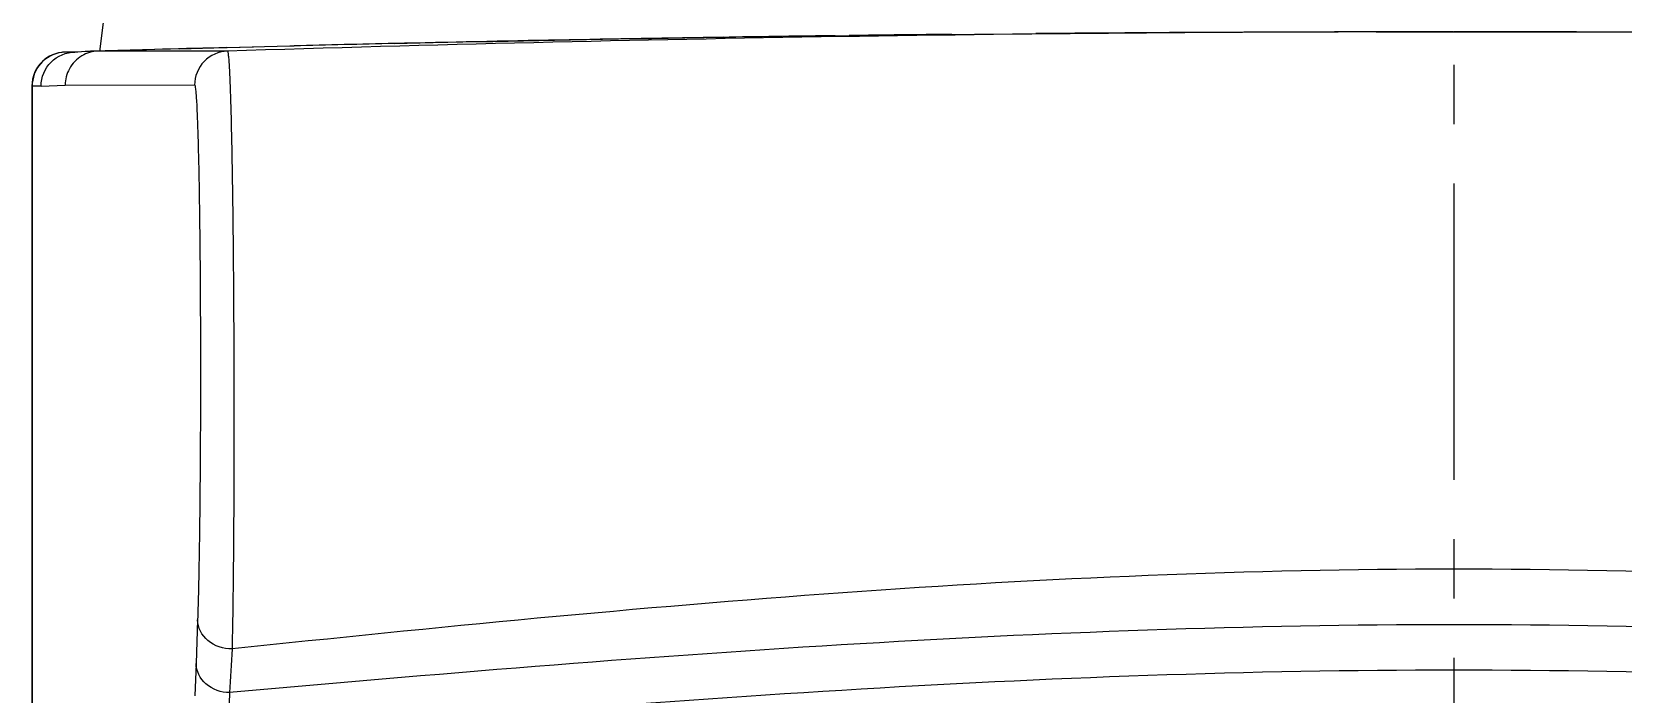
# Model space of a CAD drawing. Extents: x -4009 to -3415, y -5222 to -4802.
# Drawn here: x -3607.93 to -3584.43, y -4935.42 to -4925.64 of the extents above; entities that cross this region are included whole.
import ezdxf

# ---------------------------------------------------------------- set-up
doc = ezdxf.new("R2010")
doc.units = 0
doc.header["$LTSCALE"] = 7
doc.linetypes.add('CENTER', pattern=[2, 1.25, -0.25, 0.25, -0.25])
doc.layers.get('0').update_dxf_attribs({"color": 2, "linetype": 'CONTINUOUS'})
doc.layers.add('CL', color=1, linetype='CENTER')

# ---------------------------------------------------------------- blocks, each defined once
blk = doc.blocks.new('*U1')
at = {"layer": 'CL', "color": 0, "ltscale": 0.5, "transparency": 16777216}
blk.add_line((0, 100.311), (0, -70.927), dxfattribs=at)

msp = doc.modelspace()

# ---------------------------------------------------------------- linework, layer by layer
at = {"color": 7, "linetype": 'Continuous'}
for p, q in [((-3598.29383, -4925.72978), (-3597.71892, -4925.72086)), ((-3597.71917, -4925.72084), (-3597.63676, -4925.7196)), ((-3596.06952, -4925.69797), (-3595.86381, -4925.6954)), ((-3594.34803, -4925.67838), (-3594.01269, -4925.67505)), ((-3594.01269, -4925.67505), (-3593.35617, -4925.669)), ((-3593.35617, -4925.669), (-3593.10684, -4925.66686)), ((-3591.13626, -4925.65275), (-3593.10686, -4925.66663)), ((-3589.9995, -4925.64719), (-3591.13626, -4925.65275)), ((-3589.0008, -4925.64375), (-3589.9995, -4925.64719)), ((-3588.08326, -4925.64178), (-3589.0008, -4925.64375)), ((-3588.08326, -4925.64178), (-3587.34759, -4925.64103)), ((-3585.7646, -4925.64183), (-3585.05782, -4925.64329)), ((-3607.29826, -4925.9409), (-3607.435, -4925.9409)), ((-3607.29779, -4925.9409), (-3607.30387, -4925.94096)), ((-3607.29332, -4925.94088), (-3607.29825, -4925.9409)), ((-3607.29178, -4925.94083), (-3607.29397, -4925.94087)), ((-3607.28941, -4925.94078), (-3607.29178, -4925.94083)), ((-3607.28673, -4925.9407), (-3607.28941, -4925.94078)), ((-3607.28372, -4925.9406), (-3607.28673, -4925.9407)), ((-3607.28039, -4925.94048), (-3607.28372, -4925.9406)), ((-3607.27544, -4925.94027), (-3607.28039, -4925.94048)), ((-3607.26986, -4925.94001), (-3607.27544, -4925.94027)), ((-3607.26362, -4925.93969), (-3607.26986, -4925.94001)), ((-3607.25476, -4925.93919), (-3607.26362, -4925.93969)), ((-3607.14839, -4925.93241), (-3607.25476, -4925.93919)), ((-3607.12731, -4925.93122), (-3607.14839, -4925.93241)), ((-3607.10947, -4925.93029), (-3607.12731, -4925.93122)), ((-3607.08951, -4925.92935), (-3607.10947, -4925.93029)), ((-3607.067, -4925.92843), (-3607.08951, -4925.92935)), ((-3607.0503, -4925.92784), (-3607.067, -4925.92843)), ((-3607.02846, -4925.9272), (-3607.0314, -4925.92728)), ((-3606.95697, -4925.9263), (-3607.02846, -4925.9272)), ((-3607.00676, -4925.92673), (-3607.02845, -4925.9272)), ((-3606.27194, -4925.92521), (-3606.98263, -4925.92641)), ((-3605.04731, -4925.92546), (-3606.72318, -4925.9259)), ((-3605.63553, -4925.92485), (-3606.27194, -4925.92521)), ((-3605.748, -4925.89186), (-3605.24798, -4925.87841)), ((-3605.04771, -4925.92547), (-3605.63553, -4925.92485)), ((-3605.24798, -4925.87841), (-3604.66119, -4925.86304)), ((-3605.05507, -4925.87338), (-3604.12654, -4925.84947)), ((-3604.12654, -4925.84947), (-3604.062, -4925.84786)), ((-3604.1264, -4925.84948), (-3604.062, -4925.84786)), ((-3607.935, -4926.4409), (-3607.935, -5045.9409))]:
    msp.add_line(p, q, dxfattribs=at)
at = {"color": 8, "linetype": 'Continuous', "true_color": 0x787878}
for p, q in [((-3607.79815, -4926.4409), (-3607.935, -4926.4409)), ((-3607.93061, -4926.4409), (-3607.93061, -4965.9409)), ((-3607.79815, -4926.4409), (-3607.44202, -4926.42607)), ((-3607.44202, -4926.42607), (-3605.5319, -4926.42523)), ((-3605.4871, -4934.32202), (-3605.5093, -4934.96525)), ((-3605.5093, -4934.96525), (-3605.52603, -4935.4409))]:
    msp.add_line(p, q, dxfattribs=at)
at = {"color": 7, "linetype": 'Continuous'}
for points in [[(-3606.48192, -4923.21456), (-3606.65601, -4924.04404), (-3606.82065, -4925.03207), (-3606.93353, -4925.92925)], [(-3602.58233, -4925.81265), (-3602.00699, -4925.79984), (-3601.57101, -4925.79049), (-3601.12744, -4925.78129), (-3600.67479, -4925.77222), (-3600.21423, -4925.76333), (-3599.74631, -4925.75463), (-3599.27052, -4925.74613), (-3598.78638, -4925.73784), (-3598.29383, -4925.72978)], [(-3587.34759, -4925.64103), (-3586.49903, -4925.64103), (-3585.7646, -4925.64183)], [(-3607.28352, -4925.94075), (-3607.29525, -4925.94088), (-3607.29518, -4925.94088), (-3607.29491, -4925.94089)], [(-3605.748, -4925.89186), (-3607.0319, -4925.92729), (-3607.0503, -4925.92784)]]:
    msp.add_lwpolyline(points, dxfattribs=at)
for centre, radius, start, end in [((-3586.93522, -5502.24658), 576.60566, 90.00101597, 91.80008661), ((-3587.8735, -5574.70886), 649.06291, 91.29852135, 91.42918145), ((-3587.97123, -5571.04971), 645.40249, 90.8654094, 91.29720926), ((-3587.73908, -5586.08882), 660.44339, 90.72271396, 90.85869063), ((-3587.28612, -5621.88684), 696.24428, 90.58115303, 90.70589865), ((-3586.92907, -5660.74896), 735.10806, 90.00322801, 90.48151345), ((-3586.93734, -5656.83142), 731.19051, 89.85809694, 89.99981606), ((-3586.93477, -5502.24664), 576.60572, 88.19991349, 89.99958201), ((-3586.95183, -5663.45918), 737.81829, 89.72166601, 89.85291347), ((-3607.435, -4926.4409), 0.5, 90, 180), ((-3586.74853, -5617.93407), 692.30278, 91.51524704, 91.67267242)]:
    msp.add_arc(centre, radius, start, end, dxfattribs=at)
at = {"color": 8, "linetype": 'Continuous', "true_color": 0x787878}
for centre, radius, start, end in [((-3607.4305, -4926.43805), 0.49714, 90.024814, 97.565949), ((-3606.94185, -4926.42596), 0.49989, 91.733104, 120.669968), ((-3558.24912, -4937.6792), 46.82128, 176.41457, 177.205373), ((-3553.69029, -4937.86282), 51.38364, 177.248754, 177.724785)]:
    msp.add_arc(centre, radius, start, end, dxfattribs=at)
for points, knots in [([(-3607.49596, -4925.94523), (-3607.61235, -4925.96066), (-3607.84169, -4926.08046), (-3607.93061, -4926.32351), (-3607.93061, -4926.4409)], [0, 0, 0, 0, 0.50006, 1, 1, 1, 1]), ([(-3607.79815, -4926.4409), (-3607.79815, -4926.31334), (-3607.69153, -4926.0476), (-3607.4258, -4925.9409), (-3607.29826, -4925.9409)], [0, 0, 0, 0, 0.50003661, 1, 1, 1, 1]), ([(-3607.19684, -4925.99599), (-3607.27282, -4926.04114), (-3607.39848, -4926.17037), (-3607.44202, -4926.34375), (-3607.44202, -4926.42607)], [0, 0, 0, 0, 0.51772106, 1, 1, 1, 1]), ([(-3605.04731, -4925.92546), (-3605.17259, -4925.9293), (-3605.43002, -4926.0399), (-3605.53211, -4926.30076), (-3605.5319, -4926.42605)], [0, 0, 0, 0, 0.50009335, 1, 1, 1, 1]), ([(-3605.04771, -4925.92547), (-3605.04195, -4925.92551), (-3605.03974, -4925.95691), (-3605.03096, -4925.99467), (-3605.02587, -4926.07764), (-3605.01853, -4926.18319), (-3605.01213, -4926.32148), (-3605.00263, -4926.56083), (-3604.99211, -4926.9266), (-3604.98106, -4927.43675), (-3604.9714, -4928.03237), (-3604.96329, -4928.69767), (-3604.95474, -4929.67264), (-3604.94947, -4930.92515), (-3604.95099, -4932.37601), (-3604.95966, -4933.64848), (-3604.97082, -4934.41967), (-3604.97876, -4934.75115)], [0, 0, 0, 0, 0.00195774, 0.00733772, 0.01618052, 0.02844362, 0.0440523, 0.06292553, 0.10997127, 0.16829159, 0.2363443, 0.31236431, 0.39436691, 0.56763039, 0.73794504, 0.88733745, 1, 1, 1, 1]), ([(-3605.5319, -4926.42524), (-3605.52656, -4926.42525), (-3605.52346, -4926.45354), (-3605.51563, -4926.48818), (-3605.51018, -4926.56283), (-3605.50323, -4926.65772), (-3605.49696, -4926.78141), (-3605.48786, -4926.99507), (-3605.47788, -4927.3221), (-3605.46778, -4927.77898), (-3605.45921, -4928.31289), (-3605.45239, -4928.9088), (-3605.44588, -4929.78159), (-3605.44368, -4930.90236), (-3605.44901, -4932.19946), (-3605.46247, -4933.33665), (-3605.47697, -4934.02549), (-3605.4871, -4934.32201)], [0, 0, 0, 0, 0.00202921, 0.00750355, 0.01643643, 0.02875226, 0.04436465, 0.06318425, 0.11008235, 0.16851622, 0.23674523, 0.31282562, 0.39481308, 0.56816259, 0.73839594, 0.88734049, 1, 1, 1, 1]), ([(-3568.89123, -4934.75116), (-3571.89427, -4934.43506), (-3577.89515, -4933.84151), (-3586.935, -4933.44029), (-3595.97485, -4933.84151), (-3601.97572, -4934.43506), (-3604.97876, -4934.75116)], [0, 0, 0, 0, 0.25040509, 0.5, 0.74959491, 1, 1, 1, 1]), ([(-3604.97876, -4934.75115), (-3605.10483, -4934.75184), (-3605.35626, -4934.6764), (-3605.48572, -4934.43531), (-3605.4871, -4934.322)], [0, 0, 0, 0, 0.52665531, 1, 1, 1, 1]), ([(-3605.01472, -4935.39637), (-3605.13887, -4935.39413), (-3605.38435, -4935.31445), (-3605.50796, -4935.07667), (-3605.50929, -4934.96523)], [0, 0, 0, 0, 0.526988, 1, 1, 1, 1])]:
    msp.add_open_spline(points, degree=3, knots=knots, dxfattribs=at)
for points in [[(-3568.85526, -4935.39641), (-3574.86672, -4934.85454), (-3586.93499, -4933.93384), (-3599.00326, -4934.85454), (-3605.01472, -4935.39641)], [(-3568.87924, -4936.0666), (-3574.88282, -4935.52603), (-3586.935, -4934.6016), (-3598.98718, -4935.52603), (-3604.99075, -4936.0666)]]:
    msp.add_open_spline(points, degree=3, dxfattribs=at)

# ---------------------------------------------------------------- block references
at = {"layer": 'CL', "ltscale": 0.5}
msp.add_blockref('*U1', (-3586.935, -4986.1909), dxfattribs=at)

doc.saveas('drawing.dxf')
